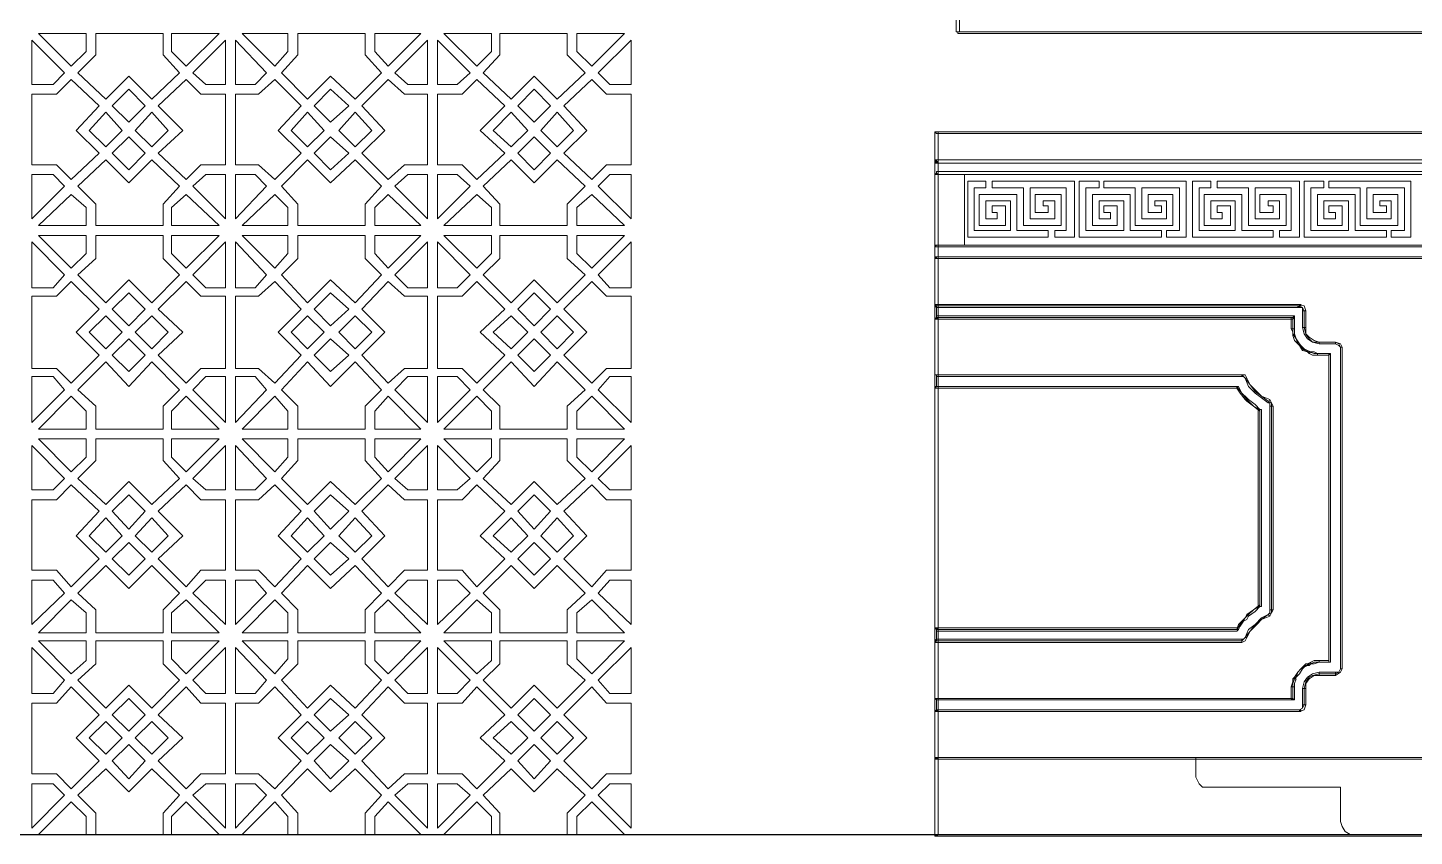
# Model space of a CAD drawing. Extents: x -66030 to 95157, y -13132 to 45879.
# Drawn here: x 48449 to 51747, y 24419 to 26342 of the extents above; entities that cross this region are included whole.
import ezdxf

# ---------------------------------------------------------------- set-up
doc = ezdxf.new("R2010")
doc.units = 0
doc.header["$LTSCALE"] = 100
doc.header["$MEASUREMENT"] = 0
doc.layers.get('0').update_dxf_attribs({"linetype": 'CONTINUOUS'})
doc.layers.add('3', color=11, linetype='CONTINUOUS')

msp = doc.modelspace()

# ---------------------------------------------------------------- linework, layer by layer
at = {"lineweight": 0}
for points in [[(50665.3, 26332.6), (50665.3, 27754.4), (50657.5, 27754.4), (50657.5, 26332.6)], [(48474, 26328.7), (48587.3, 26328.7), (48587.3, 26285.7), (48552.2, 26250.6), (48474, 26328.7)], [(48610.7, 26328.7), (48770.9, 26328.7), (48770.9, 26277.9), (48809.9, 26234.9), (48743.5, 26172.4), (48688.9, 26227.1), (48634.2, 26172.4), (48567.8, 26234.9), (48610.7, 26277.9), (48610.7, 26328.7)], [(48790.4, 26328.7), (48903.7, 26328.7), (48825.6, 26250.6), (48790.4, 26285.7), (48790.4, 26328.7)], [(49067.7, 26328.7), (48958.4, 26328.7), (49036.5, 26250.6), (49067.7, 26285.7), (49067.7, 26328.7)], [(49251.3, 26328.7), (49091.2, 26328.7), (49091.2, 26277.9), (49052.1, 26234.9), (49114.6, 26172.4), (49169.3, 26227.1), (49227.9, 26172.4), (49290.4, 26234.9), (49251.3, 26277.9), (49251.3, 26328.7)], [(49384.1, 26328.7), (49274.8, 26328.7), (49274.8, 26285.7), (49306, 26250.6), (49384.1, 26328.7)], [(49438.8, 26328.7), (49552.1, 26328.7), (49552.1, 26285.7), (49516.9, 26250.6), (49438.8, 26328.7)], [(49571.6, 26328.7), (49731.8, 26328.7), (49731.8, 26277.9), (49774.7, 26234.9), (49708.3, 26172.4), (49653.6, 26227.1), (49599, 26172.4), (49532.5, 26234.9), (49571.6, 26277.9), (49571.6, 26328.7)], [(49755.2, 26328.7), (49868.5, 26328.7), (49790.3, 26250.6), (49755.2, 26285.7), (49755.2, 26328.7)], [(50661.4, 26328.7), (51778.5, 26328.7), (51778.5, 26332.6), (50661.4, 26332.6)], [(48458.4, 26207.6), (48458.4, 26313.1), (48536.5, 26234.9), (48509.2, 26207.6), (48458.4, 26207.6)], [(48919.3, 26313.1), (48919.3, 26207.6), (48872.4, 26207.6), (48841.2, 26234.9), (48919.3, 26313.1)], [(48942.7, 26313.1), (48942.7, 26207.6), (48989.6, 26207.6), (49017, 26234.9), (48942.7, 26313.1)], [(49399.7, 26207.6), (49399.7, 26313.1), (49321.6, 26234.9), (49352.9, 26207.6), (49399.7, 26207.6)], [(49423.2, 26207.6), (49423.2, 26313.1), (49501.3, 26234.9), (49470.1, 26207.6), (49423.2, 26207.6)], [(49884.1, 26313.1), (49884.1, 26207.6), (49833.3, 26207.6), (49806, 26234.9), (49884.1, 26313.1)], [(48458.4, 26016.2), (48458.4, 26184.2), (48517, 26184.2), (48552.2, 26219.3), (48618.6, 26156.8), (48563.9, 26098.2), (48618.6, 26043.6), (48552.2, 25981.1), (48517, 26016.2), (48458.4, 26016.2)], [(48688.9, 26195.9), (48727.9, 26156.8), (48688.9, 26117.8), (48649.8, 26156.8), (48688.9, 26195.9)], [(48919.3, 26184.2), (48919.3, 26016.2), (48860.7, 26016.2), (48825.6, 25981.1), (48759.2, 26043.6), (48817.8, 26098.2), (48759.2, 26156.8), (48825.6, 26219.3), (48860.7, 26184.2), (48919.3, 26184.2)], [(48942.7, 26184.2), (48942.7, 26016.2), (48997.4, 26016.2), (49036.5, 25981.1), (49099, 26043.6), (49044.3, 26098.2), (49099, 26156.8), (49036.5, 26219.3), (48997.4, 26184.2), (48942.7, 26184.2)], [(49169.3, 26195.9), (49130.2, 26156.8), (49169.3, 26117.8), (49212.3, 26156.8), (49169.3, 26195.9)], [(49399.7, 26016.2), (49399.7, 26184.2), (49345.1, 26184.2), (49306, 26219.3), (49243.5, 26156.8), (49298.2, 26098.2), (49243.5, 26043.6), (49306, 25981.1), (49345.1, 26016.2), (49399.7, 26016.2)], [(49423.2, 26016.2), (49423.2, 26184.2), (49481.8, 26184.2), (49516.9, 26219.3), (49583.3, 26156.8), (49524.7, 26098.2), (49583.3, 26043.6), (49516.9, 25981.1), (49481.8, 26016.2), (49423.2, 26016.2)], [(49653.6, 26195.9), (49692.7, 26156.8), (49653.6, 26117.8), (49614.6, 26156.8), (49653.6, 26195.9)], [(49884.1, 26184.2), (49884.1, 26016.2), (49825.5, 26016.2), (49790.3, 25981.1), (49723.9, 26043.6), (49778.6, 26098.2), (49723.9, 26156.8), (49790.3, 26219.3), (49825.5, 26184.2), (49884.1, 26184.2)], [(48634.2, 26059.2), (48595.1, 26098.2), (48634.2, 26141.2), (48673.2, 26098.2), (48634.2, 26059.2)], [(48743.5, 26141.2), (48782.6, 26098.2), (48743.5, 26059.2), (48704.5, 26098.2), (48743.5, 26141.2)], [(49114.6, 26141.2), (49075.6, 26098.2), (49114.6, 26059.2), (49153.7, 26098.2), (49114.6, 26141.2)], [(49227.9, 26059.2), (49266.9, 26098.2), (49227.9, 26141.2), (49188.8, 26098.2), (49227.9, 26059.2)], [(49599, 26059.2), (49556, 26098.2), (49599, 26141.2), (49638, 26098.2), (49599, 26059.2)], [(49708.3, 26141.2), (49747.4, 26098.2), (49708.3, 26059.2), (49669.3, 26098.2), (49708.3, 26141.2)], [(50606.7, 26094.3), (50610.6, 26090.4), (56293.8, 26090.4), (56293.8, 26094.3), (50610.6, 26094.3), (50606.7, 26094.3), (50610.6, 26094.3), (50606.7, 26094.3), (50606.7, 26094.3)], [(50610.6, 26020.1), (50614.5, 26024), (50614.5, 26094.3), (50606.7, 26094.3), (50606.7, 26024), (50610.6, 26020.1), (50606.7, 26024), (50606.7, 26020.1), (50610.6, 26020.1)], [(48727.9, 26043.6), (48688.9, 26004.5), (48649.8, 26043.6), (48688.9, 26082.6), (48727.9, 26043.6)], [(49130.2, 26043.6), (49169.3, 26004.5), (49212.3, 26043.6), (49169.3, 26082.6), (49130.2, 26043.6)], [(49692.7, 26043.6), (49653.6, 26004.5), (49614.6, 26043.6), (49653.6, 26082.6), (49692.7, 26043.6)], [(48770.9, 25871.7), (48610.7, 25871.7), (48610.7, 25922.5), (48567.8, 25965.4), (48634.2, 26027.9), (48688.9, 25973.2), (48743.5, 26027.9), (48809.9, 25965.4), (48770.9, 25922.5), (48770.9, 25871.7)], [(49091.2, 25871.7), (49251.3, 25871.7), (49251.3, 25922.5), (49290.4, 25965.4), (49227.9, 26027.9), (49169.3, 25973.2), (49114.6, 26027.9), (49052.1, 25965.4), (49091.2, 25922.5), (49091.2, 25871.7)], [(49731.8, 25871.7), (49571.6, 25871.7), (49571.6, 25922.5), (49532.5, 25965.4), (49599, 26027.9), (49653.6, 25973.2), (49708.3, 26027.9), (49774.7, 25965.4), (49731.8, 25922.5), (49731.8, 25871.7)], [(50606.7, 26024), (50610.6, 26020.1), (56293.8, 26020.1), (56293.8, 26027.9), (50610.6, 26027.9), (50606.7, 26024), (50610.6, 26027.9), (50606.7, 26027.9), (50606.7, 26024)], [(50606.7, 26024), (50610.6, 26020.1), (56293.8, 26020.1), (56293.8, 26027.9), (50610.6, 26027.9), (50606.7, 26024), (50610.6, 26027.9), (50606.7, 26027.9), (50606.7, 26024)], [(56297.7, 26024), (56293.8, 26027.9), (50610.6, 26027.9), (50610.6, 26020.1), (56293.8, 26020.1), (56297.7, 26024), (56293.8, 26020.1), (56297.7, 26020.1), (56297.7, 26024)], [(50610.6, 25793.6), (50614.5, 25793.6), (50614.5, 26024), (50606.7, 26024), (50606.7, 25793.6), (50610.6, 25793.6), (50606.7, 25793.6), (50606.7, 25793.6), (50610.6, 25793.6)], [(50610.6, 25992.8), (50614.5, 25996.7), (50614.5, 26024), (50606.7, 26024), (50606.7, 25996.7), (50610.6, 25992.8), (50606.7, 25996.7), (50606.7, 25992.8), (50610.6, 25992.8)], [(56297.7, 25996.7), (56293.8, 26000.6), (50610.6, 26000.6), (50610.6, 25992.8), (56293.8, 25992.8), (56297.7, 25996.7), (56293.8, 25992.8), (56297.7, 25992.8), (56297.7, 25996.7)], [(48458.4, 25887.3), (48458.4, 25992.8), (48509.2, 25992.8), (48536.5, 25965.4), (48458.4, 25887.3)], [(48919.3, 25992.8), (48919.3, 25887.3), (48841.2, 25965.4), (48872.4, 25992.8), (48919.3, 25992.8)], [(48942.7, 25992.8), (48942.7, 25887.3), (49017, 25965.4), (48989.6, 25992.8), (48942.7, 25992.8)], [(49399.7, 25887.3), (49399.7, 25992.8), (49352.9, 25992.8), (49321.6, 25965.4), (49399.7, 25887.3)], [(49423.2, 25887.3), (49423.2, 25992.8), (49470.1, 25992.8), (49501.3, 25965.4), (49423.2, 25887.3)], [(49884.1, 25992.8), (49884.1, 25887.3), (49806, 25965.4), (49833.3, 25992.8), (49884.1, 25992.8)], [(50876.2, 25844.3), (50876.2, 25860), (50876.2, 25860), (50841, 25860), (50802, 25860), (50802, 25945.9), (50712.2, 25945.9), (50712.2, 25871.7), (50774.6, 25871.7), (50774.6, 25918.6), (50743.4, 25918.6), (50743.4, 25902.9), (50755.1, 25902.9), (50755.1, 25887.3), (50727.8, 25887.3), (50727.8, 25930.3), (50786.4, 25930.3), (50786.4, 25860), (50700.4, 25860), (50700.4, 25961.5), (50727.8, 25961.5), (50727.8, 25977.1), (50684.8, 25977.1), (50684.8, 25844.3), (50876.2, 25844.3)], [(50891.8, 25860), (50891.8, 25844.3), (50938.7, 25844.3), (50938.7, 25977.1), (50743.4, 25977.1), (50743.4, 25961.5), (50817.6, 25961.5), (50817.6, 25871.7), (50907.4, 25871.7), (50907.4, 25945.9), (50845, 25945.9), (50845, 25902.9), (50876.2, 25902.9), (50876.2, 25918.6), (50864.5, 25918.6), (50864.5, 25930.3), (50891.8, 25930.3), (50891.8, 25887.3), (50833.2, 25887.3), (50833.2, 25961.5), (50919.2, 25961.5), (50919.2, 25860), (50907.4, 25860), (50891.8, 25860)], [(51145.7, 25844.3), (51145.7, 25852.2), (51145.7, 25860), (51145.7, 25860), (51145.7, 25860), (51106.7, 25860), (51071.5, 25860), (51071.5, 25902.9), (51071.5, 25945.9), (51024.6, 25945.9), (50981.7, 25945.9), (50981.7, 25906.8), (50981.7, 25871.7), (51012.9, 25871.7), (51040.3, 25871.7), (51040.3, 25895.1), (51040.3, 25918.6), (51024.6, 25918.6), (51009, 25918.6), (51009, 25910.7), (51009, 25902.9), (51016.8, 25902.9), (51024.6, 25902.9), (51024.6, 25895.1), (51024.6, 25887.3), (51009, 25887.3), (50997.3, 25887.3), (50997.3, 25910.7), (50997.3, 25930.3), (51024.6, 25930.3), (51055.9, 25930.3), (51055.9, 25895.1), (51055.9, 25860), (51012.9, 25860), (50966, 25860), (50966, 25910.7), (50966, 25961.5), (50981.7, 25961.5), (50997.3, 25961.5), (50997.3, 25969.3), (50997.3, 25977.1), (50973.9, 25977.1), (50950.4, 25977.1), (50950.4, 25942), (50950.4, 25910.7), (50950.4, 25875.6), (50950.4, 25844.3), (50997.3, 25844.3), (51048.1, 25844.3), (51094.9, 25844.3), (51145.7, 25844.3)], [(51157.4, 25860), (51157.4, 25852.2), (51157.4, 25844.3), (51180.9, 25844.3), (51204.3, 25844.3), (51204.3, 25875.6), (51204.3, 25910.7), (51204.3, 25942), (51204.3, 25977.1), (51157.4, 25977.1), (51106.7, 25977.1), (51059.8, 25977.1), (51009, 25977.1), (51009, 25969.3), (51009, 25961.5), (51048.1, 25961.5), (51083.2, 25961.5), (51083.2, 25914.7), (51083.2, 25871.7), (51130.1, 25871.7), (51173.1, 25871.7), (51173.1, 25906.8), (51173.1, 25945.9), (51145.7, 25945.9), (51114.5, 25945.9), (51114.5, 25922.5), (51114.5, 25902.9), (51130.1, 25902.9), (51145.7, 25902.9), (51145.7, 25910.7), (51145.7, 25918.6), (51137.9, 25918.6), (51130.1, 25918.6), (51130.1, 25922.5), (51130.1, 25930.3), (51145.7, 25930.3), (51157.4, 25930.3), (51157.4, 25910.7), (51157.4, 25887.3), (51130.1, 25887.3), (51098.8, 25887.3), (51098.8, 25922.5), (51098.8, 25961.5), (51145.7, 25961.5), (51188.7, 25961.5), (51188.7, 25910.7), (51188.7, 25860), (51173.1, 25860), (51157.4, 25860)], [(51411.3, 25844.3), (51411.3, 25852.2), (51411.3, 25860), (51411.3, 25860), (51411.3, 25860), (51376.2, 25860), (51337.1, 25860), (51337.1, 25902.9), (51337.1, 25945.9), (51294.1, 25945.9), (51247.3, 25945.9), (51247.3, 25906.8), (51247.3, 25871.7), (51278.5, 25871.7), (51309.8, 25871.7), (51309.8, 25895.1), (51309.8, 25918.6), (51294.1, 25918.6), (51278.5, 25918.6), (51278.5, 25910.7), (51278.5, 25902.9), (51286.3, 25902.9), (51290.2, 25902.9), (51290.2, 25895.1), (51290.2, 25887.3), (51278.5, 25887.3), (51262.9, 25887.3), (51262.9, 25910.7), (51262.9, 25930.3), (51294.1, 25930.3), (51321.5, 25930.3), (51321.5, 25895.1), (51321.5, 25860), (51278.5, 25860), (51235.6, 25860), (51235.6, 25910.7), (51235.6, 25961.5), (51247.3, 25961.5), (51262.9, 25961.5), (51262.9, 25969.3), (51262.9, 25977.1), (51239.5, 25977.1), (51219.9, 25977.1), (51219.9, 25942), (51219.9, 25910.7), (51219.9, 25875.6), (51219.9, 25844.3), (51266.8, 25844.3), (51313.7, 25844.3), (51364.4, 25844.3), (51411.3, 25844.3)], [(51426.9, 25860), (51426.9, 25852.2), (51426.9, 25844.3), (51450.4, 25844.3), (51473.8, 25844.3), (51473.8, 25875.6), (51473.8, 25910.7), (51473.8, 25942), (51473.8, 25977.1), (51423, 25977.1), (51376.2, 25977.1), (51325.4, 25977.1), (51278.5, 25977.1), (51278.5, 25969.3), (51278.5, 25961.5), (51313.7, 25961.5), (51352.7, 25961.5), (51352.7, 25914.7), (51352.7, 25871.7), (51395.7, 25871.7), (51442.6, 25871.7), (51442.6, 25906.8), (51442.6, 25945.9), (51411.3, 25945.9), (51380.1, 25945.9), (51380.1, 25922.5), (51380.1, 25902.9), (51395.7, 25902.9), (51411.3, 25902.9), (51411.3, 25910.7), (51411.3, 25918.6), (51403.5, 25918.6), (51399.6, 25918.6), (51399.6, 25922.5), (51399.6, 25930.3), (51411.3, 25930.3), (51426.9, 25930.3), (51426.9, 25910.7), (51426.9, 25887.3), (51395.7, 25887.3), (51368.4, 25887.3), (51368.4, 25922.5), (51368.4, 25961.5), (51411.3, 25961.5), (51454.3, 25961.5), (51454.3, 25910.7), (51454.3, 25860), (51442.6, 25860), (51426.9, 25860)], [(51680.8, 25844.3), (51680.8, 25852.2), (51680.8, 25860), (51680.8, 25860), (51680.8, 25860), (51641.8, 25860), (51606.6, 25860), (51606.6, 25902.9), (51606.6, 25945.9), (51559.7, 25945.9), (51516.8, 25945.9), (51516.8, 25906.8), (51516.8, 25871.7), (51548, 25871.7), (51575.4, 25871.7), (51575.4, 25895.1), (51575.4, 25918.6), (51559.7, 25918.6), (51544.1, 25918.6), (51544.1, 25910.7), (51544.1, 25902.9), (51551.9, 25902.9), (51559.7, 25902.9), (51559.7, 25895.1), (51559.7, 25887.3), (51544.1, 25887.3), (51532.4, 25887.3), (51532.4, 25910.7), (51532.4, 25930.3), (51559.7, 25930.3), (51591, 25930.3), (51591, 25895.1), (51591, 25860), (51548, 25860), (51501.2, 25860), (51501.2, 25910.7), (51501.2, 25961.5), (51516.8, 25961.5), (51532.4, 25961.5), (51532.4, 25969.3), (51532.4, 25977.1), (51509, 25977.1), (51485.5, 25977.1), (51485.5, 25942), (51485.5, 25910.7), (51485.5, 25875.6), (51485.5, 25844.3), (51532.4, 25844.3), (51583.2, 25844.3), (51630.1, 25844.3), (51680.8, 25844.3)], [(51692.5, 25860), (51692.5, 25852.2), (51692.5, 25844.3), (51716, 25844.3), (51739.4, 25844.3), (51739.4, 25875.6), (51739.4, 25910.7), (51739.4, 25942), (51739.4, 25977.1), (51692.5, 25977.1), (51641.8, 25977.1), (51594.9, 25977.1), (51544.1, 25977.1), (51544.1, 25969.3), (51544.1, 25961.5), (51583.2, 25961.5), (51618.3, 25961.5), (51618.3, 25914.7), (51618.3, 25871.7), (51665.2, 25871.7), (51708.2, 25871.7), (51708.2, 25906.8), (51708.2, 25945.9), (51680.8, 25945.9), (51649.6, 25945.9), (51649.6, 25922.5), (51649.6, 25902.9), (51665.2, 25902.9), (51680.8, 25902.9), (51680.8, 25910.7), (51680.8, 25918.6), (51673, 25918.6), (51665.2, 25918.6), (51665.2, 25922.5), (51665.2, 25930.3), (51680.8, 25930.3), (51692.5, 25930.3), (51692.5, 25910.7), (51692.5, 25887.3), (51665.2, 25887.3), (51634, 25887.3), (51634, 25922.5), (51634, 25961.5), (51680.8, 25961.5), (51723.8, 25961.5), (51723.8, 25910.7), (51723.8, 25860), (51708.2, 25860), (51692.5, 25860)], [(48587.3, 25871.7), (48474, 25871.7), (48552.2, 25945.9), (48587.3, 25914.7), (48587.3, 25871.7)], [(48903.7, 25871.7), (48790.4, 25871.7), (48790.4, 25914.7), (48825.6, 25945.9), (48903.7, 25871.7)], [(48958.4, 25871.7), (49067.7, 25871.7), (49067.7, 25914.7), (49036.5, 25945.9), (48958.4, 25871.7)], [(49274.8, 25871.7), (49384.1, 25871.7), (49306, 25945.9), (49274.8, 25914.7), (49274.8, 25871.7)], [(49552.1, 25871.7), (49438.8, 25871.7), (49516.9, 25945.9), (49552.1, 25914.7), (49552.1, 25871.7)], [(49868.5, 25871.7), (49755.2, 25871.7), (49755.2, 25914.7), (49790.3, 25945.9), (49868.5, 25871.7)], [(48458.4, 25832.6), (48458.4, 25723.3), (48509.2, 25723.3), (48536.5, 25754.5), (48458.4, 25832.6)], [(48587.3, 25848.3), (48474, 25848.3), (48552.2, 25770.1), (48587.3, 25805.3), (48587.3, 25848.3)], [(48770.9, 25848.3), (48610.7, 25848.3), (48610.7, 25793.6), (48567.8, 25754.5), (48634.2, 25688.1), (48688.9, 25742.8), (48743.5, 25688.1), (48809.9, 25754.5), (48770.9, 25793.6), (48770.9, 25848.3)], [(48903.7, 25848.3), (48790.4, 25848.3), (48790.4, 25805.3), (48825.6, 25770.1), (48903.7, 25848.3)], [(48919.3, 25723.3), (48919.3, 25832.6), (48841.2, 25754.5), (48872.4, 25723.3), (48919.3, 25723.3)], [(48942.7, 25723.3), (48942.7, 25832.6), (49017, 25754.5), (48989.6, 25723.3), (48942.7, 25723.3)], [(48958.4, 25848.3), (49067.7, 25848.3), (49067.7, 25805.3), (49036.5, 25770.1), (48958.4, 25848.3)], [(49091.2, 25848.3), (49251.3, 25848.3), (49251.3, 25793.6), (49290.4, 25754.5), (49227.9, 25688.1), (49169.3, 25742.8), (49114.6, 25688.1), (49052.1, 25754.5), (49091.2, 25793.6), (49091.2, 25848.3)], [(49274.8, 25848.3), (49384.1, 25848.3), (49306, 25770.1), (49274.8, 25805.3), (49274.8, 25848.3)], [(49399.7, 25832.6), (49399.7, 25723.3), (49352.9, 25723.3), (49321.6, 25754.5), (49399.7, 25832.6)], [(49423.2, 25832.6), (49423.2, 25723.3), (49470.1, 25723.3), (49501.3, 25754.5), (49423.2, 25832.6)], [(49552.1, 25848.3), (49438.8, 25848.3), (49516.9, 25770.1), (49552.1, 25805.3), (49552.1, 25848.3)], [(49731.8, 25848.3), (49571.6, 25848.3), (49571.6, 25793.6), (49532.5, 25754.5), (49599, 25688.1), (49653.6, 25742.8), (49708.3, 25688.1), (49774.7, 25754.5), (49731.8, 25793.6), (49731.8, 25848.3)], [(49868.5, 25848.3), (49755.2, 25848.3), (49755.2, 25805.3), (49790.3, 25770.1), (49868.5, 25848.3)], [(49884.1, 25723.3), (49884.1, 25832.6), (49806, 25754.5), (49833.3, 25723.3), (49884.1, 25723.3)], [(50606.7, 25820.9), (50610.6, 25820.9), (56293.8, 25820.9), (56293.8, 25824.8), (50610.6, 25824.8), (50606.7, 25820.9), (50610.6, 25824.8), (50606.7, 25824.8), (50606.7, 25820.9)], [(50610.6, 25793.6), (50614.5, 25793.6), (50614.5, 25820.9), (50606.7, 25820.9), (50606.7, 25793.6), (50610.6, 25793.6), (50606.7, 25793.6), (50606.7, 25793.6), (50610.6, 25793.6)], [(50606.7, 25793.6), (50610.6, 25793.6), (56293.8, 25793.6), (56293.8, 25797.5), (50610.6, 25797.5), (50606.7, 25793.6), (50610.6, 25797.5), (50606.7, 25797.5), (50606.7, 25793.6)], [(56297.7, 25793.6), (56293.8, 25797.5), (50610.6, 25797.5), (50610.6, 25793.6), (56293.8, 25793.6), (56297.7, 25793.6), (56293.8, 25793.6), (56297.7, 25793.6), (56297.7, 25793.6)], [(56297.7, 25793.6), (56293.8, 25797.5), (50610.6, 25797.5), (50610.6, 25793.6), (56293.8, 25793.6), (56297.7, 25793.6), (56293.8, 25793.6), (56297.7, 25793.6), (56297.7, 25793.6)], [(50610.6, 24602.2), (50614.5, 24606.2), (50614.5, 25793.6), (50606.7, 25793.6), (50606.7, 24606.2), (50610.6, 24602.2), (50606.7, 24606.2), (50606.7, 24602.2), (50610.6, 24602.2)], [(48458.4, 25703.7), (48458.4, 25531.9), (48517, 25531.9), (48552.2, 25496.7), (48618.6, 25563.1), (48563.9, 25617.8), (48618.6, 25672.5), (48552.2, 25738.9), (48517, 25703.7), (48458.4, 25703.7)], [(48919.3, 25531.9), (48919.3, 25703.7), (48860.7, 25703.7), (48825.6, 25738.9), (48759.2, 25672.5), (48817.8, 25617.8), (48759.2, 25563.1), (48825.6, 25496.7), (48860.7, 25531.9), (48919.3, 25531.9)], [(48942.7, 25531.9), (48942.7, 25703.7), (48997.4, 25703.7), (49036.5, 25738.9), (49099, 25672.5), (49044.3, 25617.8), (49099, 25563.1), (49036.5, 25496.7), (48997.4, 25531.9), (48942.7, 25531.9)], [(49399.7, 25703.7), (49399.7, 25531.9), (49345.1, 25531.9), (49306, 25496.7), (49243.5, 25563.1), (49298.2, 25617.8), (49243.5, 25672.5), (49306, 25738.9), (49345.1, 25703.7), (49399.7, 25703.7)], [(49423.2, 25703.7), (49423.2, 25531.9), (49481.8, 25531.9), (49516.9, 25496.7), (49583.3, 25563.1), (49524.7, 25617.8), (49583.3, 25672.5), (49516.9, 25738.9), (49481.8, 25703.7), (49423.2, 25703.7)], [(49884.1, 25531.9), (49884.1, 25703.7), (49825.5, 25703.7), (49790.3, 25738.9), (49723.9, 25672.5), (49778.6, 25617.8), (49723.9, 25563.1), (49790.3, 25496.7), (49825.5, 25531.9), (49884.1, 25531.9)], [(48727.9, 25672.5), (48688.9, 25711.5), (48649.8, 25672.5), (48688.9, 25633.4), (48727.9, 25672.5)], [(49130.2, 25672.5), (49169.3, 25711.5), (49212.3, 25672.5), (49169.3, 25633.4), (49130.2, 25672.5)], [(49692.7, 25672.5), (49653.6, 25711.5), (49614.6, 25672.5), (49653.6, 25633.4), (49692.7, 25672.5)], [(50606.7, 25680.3), (50610.6, 25676.4), (51473.8, 25676.4), (51473.8, 25684.2), (50610.6, 25684.2), (50606.7, 25680.3), (50610.6, 25684.2), (50606.7, 25684.2), (50606.7, 25680.3)], [(50610.6, 25649), (50614.5, 25653), (50614.5, 25680.3), (50606.7, 25680.3), (50606.7, 25653), (50610.6, 25649), (50606.7, 25653), (50606.7, 25649), (50610.6, 25649)], [(51473.8, 25680.3), (50610.6, 25680.3), (50610.6, 25653), (51458.2, 25653), (51458.2, 25625.6), (51458.2, 25621.7), (51458.2, 25613.9), (51466, 25602.2), (51469.9, 25590.5), (51473.8, 25586.6), (51481.6, 25578.7), (51493.3, 25570.9), (51497.3, 25570.9), (51509, 25567), (51516.8, 25567), (51544.1, 25567), (51544.1, 24832.7), (51520.7, 24832.7), (51509, 24832.7), (51501.2, 24828.8), (51497.3, 24828.8), (51489.4, 24824.9), (51485.5, 24821), (51481.6, 24821), (51477.7, 24817.1), (51469.9, 24809.3), (51466, 24797.5), (51462.1, 24793.6), (51458.2, 24781.9), (51458.2, 24774.1), (51458.2, 24746.8), (50610.6, 24746.8), (50610.6, 24719.4), (51473.8, 24719.4), (51473.8, 24719.4), (51481.6, 24723.3), (51485.5, 24731.1), (51485.5, 24770.2), (51485.5, 24770.2), (51489.4, 24785.8), (51497.3, 24797.5), (51505.1, 24801.5), (51520.7, 24805.4), (51559.7, 24805.4), (51567.6, 24809.3), (51571.5, 24817.1), (51571.5, 25582.6), (51567.6, 25590.5), (51559.7, 25594.4), (51520.7, 25594.4), (51505.1, 25594.4), (51497.3, 25602.2), (51489.4, 25613.9), (51485.5, 25629.5), (51485.5, 25629.5), (51485.5, 25668.6), (51481.6, 25676.4), (51473.8, 25680.3), (51473.8, 25680.3)], [(51469.9, 25680.3), (51473.8, 25676.4), (51481.6, 25676.4), (51481.6, 25668.6), (51489.4, 25668.6), (51485.5, 25680.3), (51473.8, 25684.2), (51477.7, 25680.3), (51469.9, 25680.3), (51469.9, 25676.4), (51473.8, 25676.4)], [(51473.8, 25676.4), (51469.9, 25680.3), (51469.9, 25680.3), (51469.9, 25680.3), (51477.7, 25680.3), (51477.7, 25680.3), (51477.7, 25680.3), (51473.8, 25684.2), (51477.7, 25680.3), (51477.7, 25684.2), (51473.8, 25684.2)], [(51489.4, 25668.6), (51481.6, 25668.6), (51481.6, 25629.5), (51489.4, 25629.5), (51489.4, 25668.6), (51489.4, 25668.6), (51481.6, 25668.6), (51481.6, 25668.6), (51481.6, 25668.6)], [(48634.2, 25656.9), (48595.1, 25617.8), (48634.2, 25578.7), (48673.2, 25617.8), (48634.2, 25656.9)], [(48743.5, 25578.7), (48782.6, 25617.8), (48743.5, 25656.9), (48704.5, 25617.8), (48743.5, 25578.7)], [(49114.6, 25578.7), (49075.6, 25617.8), (49114.6, 25656.9), (49153.7, 25617.8), (49114.6, 25578.7)], [(49227.9, 25656.9), (49266.9, 25617.8), (49227.9, 25578.7), (49188.8, 25617.8), (49227.9, 25656.9)], [(49599, 25656.9), (49556, 25617.8), (49599, 25578.7), (49638, 25617.8), (49599, 25656.9)], [(49708.3, 25578.7), (49747.4, 25617.8), (49708.3, 25656.9), (49669.3, 25617.8), (49708.3, 25578.7)], [(51462.1, 25653), (51458.2, 25656.9), (50610.6, 25656.9), (50610.6, 25649), (51458.2, 25649), (51462.1, 25653), (51462.1, 25653), (51462.1, 25656.9), (51458.2, 25656.9)], [(51454.3, 25625.6), (51462.1, 25625.6), (51462.1, 25653), (51454.3, 25653), (51454.3, 25625.6), (51454.3, 25625.6), (51454.3, 25625.6), (51454.3, 25625.6), (51454.3, 25625.6)], [(48688.9, 25524.1), (48727.9, 25563.1), (48688.9, 25602.2), (48649.8, 25563.1), (48688.9, 25524.1)], [(49169.3, 25524.1), (49130.2, 25563.1), (49169.3, 25602.2), (49212.3, 25563.1), (49169.3, 25524.1)], [(49653.6, 25524.1), (49692.7, 25563.1), (49653.6, 25602.2), (49614.6, 25563.1), (49653.6, 25524.1)], [(51462.1, 25613.9), (51462.1, 25613.9), (51462.1, 25621.7), (51462.1, 25625.6), (51454.3, 25625.6), (51458.2, 25617.8), (51458.2, 25610), (51458.2, 25610), (51458.2, 25610), (51458.2, 25610), (51458.2, 25610)], [(51473.8, 25590.5), (51473.8, 25590.5), (51466, 25602.2), (51462.1, 25613.9), (51458.2, 25610), (51462.1, 25598.3), (51469.9, 25590.5), (51469.9, 25590.5), (51469.9, 25590.5), (51469.9, 25590.5), (51469.9, 25590.5)], [(51481.6, 25629.5), (51481.6, 25629.5), (51485.5, 25613.9), (51493.3, 25602.2), (51505.1, 25594.4), (51520.7, 25590.5), (51520.7, 25594.4), (51509, 25598.3), (51497.3, 25606.1), (51489.4, 25613.9), (51489.4, 25629.5), (51489.4, 25629.5), (51481.6, 25629.5), (51481.6, 25629.5), (51481.6, 25629.5)], [(51489.4, 25629.5), (51481.6, 25629.5), (51481.6, 25629.5), (51489.4, 25629.5), (51489.4, 25629.5), (51489.4, 25629.5), (51481.6, 25629.5), (51481.6, 25629.5), (51481.6, 25629.5)], [(51473.8, 25586.6), (51477.7, 25586.6), (51473.8, 25590.5), (51469.9, 25590.5), (51473.8, 25586.6), (51473.8, 25586.6), (51473.8, 25586.6), (51473.8, 25586.6), (51473.8, 25586.6)], [(51493.3, 25574.8), (51493.3, 25574.8), (51485.5, 25578.7), (51477.7, 25586.6), (51473.8, 25586.6), (51481.6, 25574.8), (51493.3, 25570.9), (51493.3, 25570.9), (51493.3, 25570.9), (51493.3, 25570.9), (51493.3, 25570.9)], [(51497.3, 25567), (51501.2, 25570.9), (51493.3, 25574.8), (51493.3, 25570.9), (51497.3, 25567), (51497.3, 25567), (51497.3, 25567), (51497.3, 25567), (51497.3, 25567)], [(51516.8, 25567), (51516.8, 25567), (51509, 25570.9), (51501.2, 25570.9), (51497.3, 25567), (51505.1, 25563.1), (51516.8, 25563.1), (51516.8, 25563.1), (51516.8, 25563.1), (51516.8, 25563.1), (51516.8, 25563.1)], [(51548, 25567), (51544.1, 25567), (51516.8, 25567), (51516.8, 25563.1), (51544.1, 25563.1), (51548, 25567), (51548, 25567), (51548, 25567), (51544.1, 25567)], [(51520.7, 25594.4), (51520.7, 25590.5), (51559.7, 25590.5), (51559.7, 25594.4), (51520.7, 25594.4), (51520.7, 25594.4), (51520.7, 25590.5), (51520.7, 25590.5), (51520.7, 25590.5)], [(51544.1, 24832.7), (51548, 24832.7), (51548, 25567), (51544.1, 25567), (51544.1, 24832.7), (51544.1, 24832.7), (51544.1, 24832.7), (51548, 24832.7), (51548, 24832.7)], [(51559.7, 25590.5), (51559.7, 25590.5), (51567.6, 25586.6), (51571.5, 25582.6), (51575.4, 25582.6), (51571.5, 25590.5), (51559.7, 25594.4), (51559.7, 25594.4), (51559.7, 25590.5), (51559.7, 25590.5), (51559.7, 25590.5)], [(51575.4, 25582.6), (51571.5, 25582.6), (51571.5, 24817.1), (51575.4, 24817.1), (51575.4, 25582.6), (51575.4, 25582.6), (51571.5, 25582.6), (51571.5, 25582.6), (51571.5, 25582.6)], [(48610.7, 25387.3), (48770.9, 25387.3), (48770.9, 25442), (48809.9, 25481.1), (48743.5, 25547.5), (48688.9, 25488.9), (48634.2, 25547.5), (48567.8, 25481.1), (48610.7, 25442), (48610.7, 25387.3)], [(49251.3, 25387.3), (49091.2, 25387.3), (49091.2, 25442), (49052.1, 25481.1), (49114.6, 25547.5), (49169.3, 25488.9), (49227.9, 25547.5), (49290.4, 25481.1), (49251.3, 25442), (49251.3, 25387.3)], [(49571.6, 25387.3), (49731.8, 25387.3), (49731.8, 25442), (49774.7, 25481.1), (49708.3, 25547.5), (49653.6, 25488.9), (49599, 25547.5), (49532.5, 25481.1), (49571.6, 25442), (49571.6, 25387.3)], [(48458.4, 25512.3), (48458.4, 25403), (48536.5, 25481.1), (48509.2, 25512.3), (48458.4, 25512.3)], [(48919.3, 25403), (48919.3, 25512.3), (48872.4, 25512.3), (48841.2, 25481.1), (48919.3, 25403)], [(48942.7, 25403), (48942.7, 25512.3), (48989.6, 25512.3), (49017, 25481.1), (48942.7, 25403)], [(49399.7, 25512.3), (49399.7, 25403), (49321.6, 25481.1), (49352.9, 25512.3), (49399.7, 25512.3)], [(49423.2, 25512.3), (49423.2, 25403), (49501.3, 25481.1), (49470.1, 25512.3), (49423.2, 25512.3)], [(49884.1, 25403), (49884.1, 25512.3), (49833.3, 25512.3), (49806, 25481.1), (49884.1, 25403)], [(50610.6, 25516.2), (50606.7, 25516.2), (50606.7, 25488.9), (50614.5, 25488.9), (50614.5, 25516.2), (50610.6, 25516.2), (50610.6, 25516.2), (50606.7, 25516.2), (50606.7, 25516.2)], [(51399.6, 24946), (51384, 24934.3), (51368.4, 24922.5), (51356.6, 24906.9), (51344.9, 24891.3), (51341, 24887.4), (51337.1, 24883.5), (50610.6, 24883.5), (50610.6, 24910.8), (51325.4, 24910.8), (51333.2, 24922.5), (51341, 24930.3), (51344.9, 24938.2), (51352.7, 24946), (51364.4, 24957.7), (51380.1, 24965.5), (51380.1, 25434.2), (51364.4, 25442), (51352.7, 25453.7), (51348.8, 25457.7), (51337.1, 25473.3), (51325.4, 25488.9), (50610.6, 25488.9), (50610.6, 25516.2), (51337.1, 25516.2), (51341, 25512.3), (51344.9, 25508.4), (51356.6, 25492.8), (51368.4, 25477.2), (51384, 25465.5), (51399.6, 25453.7), (51407.4, 25449.8), (51407.4, 25442), (51407.4, 25442), (51407.4, 25442), (51407.4, 24957.7), (51407.4, 24957.7), (51407.4, 24957.7), (51407.4, 24949.9), (51399.6, 24946)], [(51337.1, 25516.2), (51337.1, 25516.2), (50610.6, 25516.2), (50610.6, 25512.3), (51337.1, 25512.3), (51337.1, 25516.2), (51337.1, 25516.2), (51337.1, 25516.2), (51337.1, 25516.2)], [(51348.8, 25508.4), (51348.8, 25508.4), (51344.9, 25516.2), (51337.1, 25516.2), (51337.1, 25512.3), (51341, 25512.3), (51344.9, 25508.4), (51344.9, 25508.4), (51344.9, 25508.4), (51344.9, 25508.4), (51344.9, 25508.4)], [(51403.5, 25457.7), (51403.5, 25457.7), (51384, 25465.5), (51372.3, 25477.2), (51356.6, 25492.8), (51348.8, 25508.4), (51344.9, 25508.4), (51352.7, 25488.9), (51368.4, 25473.3), (51384, 25461.6), (51399.6, 25449.8), (51399.6, 25449.8), (51399.6, 25449.8), (51399.6, 25449.8), (51399.6, 25449.8)], [(48474, 25387.3), (48587.3, 25387.3), (48587.3, 25430.3), (48552.2, 25465.5), (48474, 25387.3)], [(48790.4, 25387.3), (48903.7, 25387.3), (48825.6, 25465.5), (48790.4, 25430.3), (48790.4, 25387.3)], [(49067.7, 25387.3), (48958.4, 25387.3), (49036.5, 25465.5), (49067.7, 25430.3), (49067.7, 25387.3)], [(49384.1, 25387.3), (49274.8, 25387.3), (49274.8, 25430.3), (49306, 25465.5), (49384.1, 25387.3)], [(49438.8, 25387.3), (49552.1, 25387.3), (49552.1, 25430.3), (49516.9, 25465.5), (49438.8, 25387.3)], [(49755.2, 25387.3), (49868.5, 25387.3), (49790.3, 25465.5), (49755.2, 25430.3), (49755.2, 25387.3)], [(50606.7, 25488.9), (50610.6, 25485), (51325.4, 25485), (51325.4, 25488.9), (50610.6, 25488.9), (50606.7, 25488.9), (50606.7, 25488.9), (50606.7, 25485), (50610.6, 25485)], [(51325.4, 25485), (51325.4, 25485), (51333.2, 25473.3), (51344.9, 25457.7), (51348.8, 25461.6), (51337.1, 25473.3), (51329.3, 25488.9), (51325.4, 25488.9), (51329.3, 25488.9), (51325.4, 25488.9), (51325.4, 25488.9)], [(51344.9, 25457.7), (51344.9, 25457.7), (51348.8, 25453.7), (51352.7, 25457.7), (51348.8, 25461.6), (51344.9, 25457.7), (51344.9, 25457.7), (51344.9, 25457.7), (51344.9, 25457.7)], [(51348.8, 25453.7), (51348.8, 25453.7), (51364.4, 25442), (51380.1, 25430.3), (51380.1, 25434.2), (51368.4, 25445.9), (51352.7, 25457.7), (51352.7, 25457.7), (51348.8, 25453.7), (51348.8, 25453.7), (51348.8, 25453.7)], [(51380.1, 25434.2), (51376.2, 25434.2), (51376.2, 24965.5), (51384, 24965.5), (51384, 25434.2), (51380.1, 25434.2), (51384, 25434.2), (51384, 25434.2), (51380.1, 25434.2)], [(51411.3, 25442), (51411.3, 25442), (51407.4, 25449.8), (51403.5, 25457.7), (51399.6, 25449.8), (51403.5, 25449.8), (51403.5, 25442), (51403.5, 25442), (51411.3, 25442), (51411.3, 25442), (51411.3, 25442)], [(51411.3, 25442), (51411.3, 25442), (51411.3, 25442), (51411.3, 25442), (51403.5, 25442), (51403.5, 25442), (51403.5, 25442), (51403.5, 25442), (51403.5, 25442), (51403.5, 25442), (51403.5, 25442)], [(51403.5, 24957.7), (51411.3, 24957.7), (51411.3, 25442), (51403.5, 25442), (51403.5, 24957.7), (51403.5, 24957.7), (51403.5, 24957.7), (51403.5, 24957.7), (51403.5, 24957.7)], [(48458.4, 25242.8), (48458.4, 25348.3), (48536.5, 25270.2), (48509.2, 25242.8), (48458.4, 25242.8)], [(48474, 25363.9), (48587.3, 25363.9), (48587.3, 25320.9), (48552.2, 25285.8), (48474, 25363.9)], [(48610.7, 25363.9), (48770.9, 25363.9), (48770.9, 25313.1), (48809.9, 25270.2), (48743.5, 25207.7), (48688.9, 25262.4), (48634.2, 25207.7), (48567.8, 25270.2), (48610.7, 25313.1), (48610.7, 25363.9)], [(48790.4, 25363.9), (48903.7, 25363.9), (48825.6, 25285.8), (48790.4, 25320.9), (48790.4, 25363.9)], [(48919.3, 25348.3), (48919.3, 25242.8), (48872.4, 25242.8), (48841.2, 25270.2), (48919.3, 25348.3)], [(48942.7, 25348.3), (48942.7, 25242.8), (48989.6, 25242.8), (49017, 25270.2), (48942.7, 25348.3)], [(49067.7, 25363.9), (48958.4, 25363.9), (49036.5, 25285.8), (49067.7, 25320.9), (49067.7, 25363.9)], [(49251.3, 25363.9), (49091.2, 25363.9), (49091.2, 25313.1), (49052.1, 25270.2), (49114.6, 25207.7), (49169.3, 25262.4), (49227.9, 25207.7), (49290.4, 25270.2), (49251.3, 25313.1), (49251.3, 25363.9)], [(49384.1, 25363.9), (49274.8, 25363.9), (49274.8, 25320.9), (49306, 25285.8), (49384.1, 25363.9)], [(49399.7, 25242.8), (49399.7, 25348.3), (49321.6, 25270.2), (49352.9, 25242.8), (49399.7, 25242.8)], [(49423.2, 25242.8), (49423.2, 25348.3), (49501.3, 25270.2), (49470.1, 25242.8), (49423.2, 25242.8)], [(49438.8, 25363.9), (49552.1, 25363.9), (49552.1, 25320.9), (49516.9, 25285.8), (49438.8, 25363.9)], [(49571.6, 25363.9), (49731.8, 25363.9), (49731.8, 25313.1), (49774.7, 25270.2), (49708.3, 25207.7), (49653.6, 25262.4), (49599, 25207.7), (49532.5, 25270.2), (49571.6, 25313.1), (49571.6, 25363.9)], [(49755.2, 25363.9), (49868.5, 25363.9), (49790.3, 25285.8), (49755.2, 25320.9), (49755.2, 25363.9)], [(49884.1, 25348.3), (49884.1, 25242.8), (49833.3, 25242.8), (49806, 25270.2), (49884.1, 25348.3)], [(48458.4, 25051.4), (48458.4, 25219.4), (48517, 25219.4), (48552.2, 25254.5), (48618.6, 25192), (48563.9, 25133.5), (48618.6, 25078.8), (48552.2, 25012.4), (48517, 25051.4), (48458.4, 25051.4)], [(48919.3, 25219.4), (48919.3, 25051.4), (48860.7, 25051.4), (48825.6, 25012.4), (48759.2, 25078.8), (48817.8, 25133.5), (48759.2, 25192), (48825.6, 25254.5), (48860.7, 25219.4), (48919.3, 25219.4)], [(48942.7, 25219.4), (48942.7, 25051.4), (48997.4, 25051.4), (49036.5, 25012.4), (49099, 25078.8), (49044.3, 25133.5), (49099, 25192), (49036.5, 25254.5), (48997.4, 25219.4), (48942.7, 25219.4)], [(49399.7, 25051.4), (49399.7, 25219.4), (49345.1, 25219.4), (49306, 25254.5), (49243.5, 25192), (49298.2, 25133.5), (49243.5, 25078.8), (49306, 25012.4), (49345.1, 25051.4), (49399.7, 25051.4)], [(49423.2, 25051.4), (49423.2, 25219.4), (49481.8, 25219.4), (49516.9, 25254.5), (49583.3, 25192), (49524.7, 25133.5), (49583.3, 25078.8), (49516.9, 25012.4), (49481.8, 25051.4), (49423.2, 25051.4)], [(49884.1, 25219.4), (49884.1, 25051.4), (49825.5, 25051.4), (49790.3, 25012.4), (49723.9, 25078.8), (49778.6, 25133.5), (49723.9, 25192), (49790.3, 25254.5), (49825.5, 25219.4), (49884.1, 25219.4)], [(48688.9, 25231.1), (48727.9, 25192), (48688.9, 25149.1), (48649.8, 25192), (48688.9, 25231.1)], [(49169.3, 25231.1), (49130.2, 25192), (49169.3, 25149.1), (49212.3, 25192), (49169.3, 25231.1)], [(49653.6, 25231.1), (49692.7, 25192), (49653.6, 25149.1), (49614.6, 25192), (49653.6, 25231.1)], [(48634.2, 25094.4), (48595.1, 25133.5), (48634.2, 25176.4), (48673.2, 25133.5), (48634.2, 25094.4)], [(48743.5, 25176.4), (48782.6, 25133.5), (48743.5, 25094.4), (48704.5, 25133.5), (48743.5, 25176.4)], [(49114.6, 25176.4), (49075.6, 25133.5), (49114.6, 25094.4), (49153.7, 25133.5), (49114.6, 25176.4)], [(49227.9, 25094.4), (49266.9, 25133.5), (49227.9, 25176.4), (49188.8, 25133.5), (49227.9, 25094.4)], [(49599, 25094.4), (49556, 25133.5), (49599, 25176.4), (49638, 25133.5), (49599, 25094.4)], [(49708.3, 25176.4), (49747.4, 25133.5), (49708.3, 25094.4), (49669.3, 25133.5), (49708.3, 25176.4)], [(48727.9, 25078.8), (48688.9, 25039.7), (48649.8, 25078.8), (48688.9, 25117.8), (48727.9, 25078.8)], [(49130.2, 25078.8), (49169.3, 25039.7), (49212.3, 25078.8), (49169.3, 25117.8), (49130.2, 25078.8)], [(49692.7, 25078.8), (49653.6, 25039.7), (49614.6, 25078.8), (49653.6, 25117.8), (49692.7, 25078.8)], [(48770.9, 24903), (48610.7, 24903), (48610.7, 24957.7), (48567.8, 24996.8), (48634.2, 25063.2), (48688.9, 25008.5), (48743.5, 25063.2), (48809.9, 24996.8), (48770.9, 24957.7), (48770.9, 24903)], [(49091.2, 24903), (49251.3, 24903), (49251.3, 24957.7), (49290.4, 24996.8), (49227.9, 25063.2), (49169.3, 25008.5), (49114.6, 25063.2), (49052.1, 24996.8), (49091.2, 24957.7), (49091.2, 24903)], [(49731.8, 24903), (49571.6, 24903), (49571.6, 24957.7), (49532.5, 24996.8), (49599, 25063.2), (49653.6, 25008.5), (49708.3, 25063.2), (49774.7, 24996.8), (49731.8, 24957.7), (49731.8, 24903)], [(48458.4, 24922.5), (48458.4, 25028), (48509.2, 25028), (48536.5, 24996.8), (48458.4, 24922.5)], [(48919.3, 25028), (48919.3, 24922.5), (48841.2, 24996.8), (48872.4, 25028), (48919.3, 25028)], [(48942.7, 25028), (48942.7, 24922.5), (49017, 24996.8), (48989.6, 25028), (48942.7, 25028)], [(49399.7, 24922.5), (49399.7, 25028), (49352.9, 25028), (49321.6, 24996.8), (49399.7, 24922.5)], [(49423.2, 24922.5), (49423.2, 25028), (49470.1, 25028), (49501.3, 24996.8), (49423.2, 24922.5)], [(49884.1, 25028), (49884.1, 24922.5), (49806, 24996.8), (49833.3, 25028), (49884.1, 25028)], [(48587.3, 24903), (48474, 24903), (48552.2, 24981.1), (48587.3, 24949.9), (48587.3, 24903)], [(48903.7, 24903), (48790.4, 24903), (48790.4, 24949.9), (48825.6, 24981.1), (48903.7, 24903)], [(48958.4, 24903), (49067.7, 24903), (49067.7, 24949.9), (49036.5, 24981.1), (48958.4, 24903)], [(49274.8, 24903), (49384.1, 24903), (49306, 24981.1), (49274.8, 24949.9), (49274.8, 24903)], [(49552.1, 24903), (49438.8, 24903), (49516.9, 24981.1), (49552.1, 24949.9), (49552.1, 24903)], [(49868.5, 24903), (49755.2, 24903), (49755.2, 24949.9), (49790.3, 24981.1), (49868.5, 24903)], [(51348.8, 24946), (51348.8, 24946), (51344.9, 24938.2), (51337.1, 24930.3), (51341, 24930.3), (51348.8, 24934.3), (51352.7, 24942.1), (51352.7, 24942.1), (51348.8, 24946), (51348.8, 24946), (51348.8, 24946)], [(51348.8, 24891.3), (51348.8, 24891.3), (51356.6, 24906.9), (51372.3, 24922.5), (51384, 24934.3), (51403.5, 24942.1), (51399.6, 24946), (51384, 24938.2), (51368.4, 24922.5), (51352.7, 24910.8), (51344.9, 24891.3), (51344.9, 24891.3), (51344.9, 24891.3), (51344.9, 24891.3), (51344.9, 24891.3)], [(51376.2, 24965.5), (51380.1, 24969.4), (51364.4, 24957.7), (51348.8, 24946), (51352.7, 24942.1), (51368.4, 24953.8), (51380.1, 24965.5), (51384, 24965.5), (51380.1, 24965.5), (51384, 24965.5), (51384, 24965.5)], [(51403.5, 24942.1), (51403.5, 24942.1), (51407.4, 24949.9), (51411.3, 24957.7), (51403.5, 24957.7), (51403.5, 24949.9), (51399.6, 24946), (51399.6, 24946), (51399.6, 24946), (51399.6, 24946), (51399.6, 24946)], [(51411.3, 24957.7), (51411.3, 24957.7), (51411.3, 24957.7), (51411.3, 24957.7), (51403.5, 24957.7), (51403.5, 24957.7), (51403.5, 24957.7), (51403.5, 24957.7), (51411.3, 24957.7), (51411.3, 24957.7), (51411.3, 24957.7)], [(50610.6, 24914.7), (50606.7, 24910.8), (50606.7, 24883.5), (50614.5, 24883.5), (50614.5, 24910.8), (50610.6, 24914.7), (50610.6, 24914.7), (50606.7, 24914.7), (50606.7, 24910.8)], [(51329.3, 24910.8), (51325.4, 24914.7), (50610.6, 24914.7), (50610.6, 24906.9), (51325.4, 24906.9), (51329.3, 24910.8), (51325.4, 24906.9), (51325.4, 24906.9), (51329.3, 24910.8)], [(51337.1, 24930.3), (51337.1, 24930.3), (51329.3, 24922.5), (51325.4, 24910.8), (51329.3, 24910.8), (51333.2, 24918.6), (51341, 24930.3), (51341, 24930.3), (51337.1, 24930.3), (51337.1, 24930.3), (51337.1, 24930.3)], [(48587.3, 24883.5), (48474, 24883.5), (48552.2, 24805.4), (48587.3, 24836.6), (48587.3, 24883.5)], [(48770.9, 24883.5), (48610.7, 24883.5), (48610.7, 24828.8), (48567.8, 24789.7), (48634.2, 24723.3), (48688.9, 24778), (48743.5, 24723.3), (48809.9, 24789.7), (48770.9, 24828.8), (48770.9, 24883.5)], [(48903.7, 24883.5), (48790.4, 24883.5), (48790.4, 24840.5), (48825.6, 24805.4), (48903.7, 24883.5)], [(48958.4, 24883.5), (49067.7, 24883.5), (49067.7, 24840.5), (49036.5, 24805.4), (48958.4, 24883.5)], [(49091.2, 24883.5), (49251.3, 24883.5), (49251.3, 24828.8), (49290.4, 24789.7), (49227.9, 24723.3), (49169.3, 24778), (49114.6, 24723.3), (49052.1, 24789.7), (49091.2, 24828.8), (49091.2, 24883.5)], [(49274.8, 24883.5), (49384.1, 24883.5), (49306, 24805.4), (49274.8, 24836.6), (49274.8, 24883.5)], [(49552.1, 24883.5), (49438.8, 24883.5), (49516.9, 24805.4), (49552.1, 24836.6), (49552.1, 24883.5)], [(49731.8, 24883.5), (49571.6, 24883.5), (49571.6, 24828.8), (49532.5, 24789.7), (49599, 24723.3), (49653.6, 24778), (49708.3, 24723.3), (49774.7, 24789.7), (49731.8, 24828.8), (49731.8, 24883.5)], [(49868.5, 24883.5), (49755.2, 24883.5), (49755.2, 24840.5), (49790.3, 24805.4), (49868.5, 24883.5)], [(50606.7, 24883.5), (50610.6, 24879.6), (51337.1, 24879.6), (51337.1, 24887.4), (50610.6, 24887.4), (50606.7, 24883.5), (50606.7, 24883.5), (50606.7, 24879.6), (50610.6, 24879.6)], [(51337.1, 24879.6), (51337.1, 24879.6), (51344.9, 24883.5), (51348.8, 24891.3), (51344.9, 24891.3), (51341, 24887.4), (51337.1, 24887.4), (51337.1, 24887.4), (51337.1, 24879.6), (51337.1, 24879.6), (51337.1, 24879.6)], [(48458.4, 24867.9), (48458.4, 24758.5), (48509.2, 24758.5), (48536.5, 24789.7), (48458.4, 24867.9)], [(48919.3, 24758.5), (48919.3, 24867.9), (48841.2, 24789.7), (48872.4, 24758.5), (48919.3, 24758.5)], [(48942.7, 24758.5), (48942.7, 24867.9), (49017, 24789.7), (48989.6, 24758.5), (48942.7, 24758.5)], [(49399.7, 24867.9), (49399.7, 24758.5), (49352.9, 24758.5), (49321.6, 24789.7), (49399.7, 24867.9)], [(49423.2, 24867.9), (49423.2, 24758.5), (49470.1, 24758.5), (49501.3, 24789.7), (49423.2, 24867.9)], [(49884.1, 24758.5), (49884.1, 24867.9), (49806, 24789.7), (49833.3, 24758.5), (49884.1, 24758.5)], [(51466, 24797.5), (51466, 24797.5), (51473.8, 24805.4), (51481.6, 24817.1), (51477.7, 24817.1), (51469.9, 24809.3), (51462.1, 24797.5), (51462.1, 24797.5), (51462.1, 24797.5), (51462.1, 24797.5), (51462.1, 24797.5)], [(51481.6, 24817.1), (51481.6, 24817.1), (51481.6, 24817.1), (51485.5, 24821), (51485.5, 24824.9), (51481.6, 24821), (51477.7, 24817.1), (51477.7, 24817.1), (51477.7, 24817.1), (51477.7, 24817.1), (51477.7, 24817.1)], [(51520.7, 24809.3), (51520.7, 24809.3), (51505.1, 24805.4), (51493.3, 24797.5), (51485.5, 24785.8), (51481.6, 24770.2), (51489.4, 24770.2), (51489.4, 24781.9), (51497.3, 24793.6), (51509, 24801.5), (51520.7, 24801.5), (51520.7, 24801.5), (51520.7, 24809.3), (51520.7, 24809.3), (51520.7, 24809.3)], [(51485.5, 24821), (51485.5, 24821), (51493.3, 24824.9), (51497.3, 24824.9), (51493.3, 24828.8), (51489.4, 24828.8), (51485.5, 24824.9), (51485.5, 24824.9), (51485.5, 24824.9), (51485.5, 24824.9), (51485.5, 24824.9)], [(51493.3, 24828.8), (51497.3, 24824.9), (51501.2, 24828.8), (51501.2, 24832.7), (51493.3, 24828.8), (51493.3, 24828.8), (51493.3, 24828.8), (51493.3, 24828.8), (51493.3, 24828.8)], [(51501.2, 24828.8), (51501.2, 24828.8), (51509, 24828.8), (51520.7, 24832.7), (51520.7, 24836.6), (51509, 24836.6), (51501.2, 24832.7), (51501.2, 24832.7), (51501.2, 24832.7), (51501.2, 24832.7), (51501.2, 24832.7)], [(51520.7, 24836.6), (51520.7, 24832.7), (51544.1, 24832.7), (51544.1, 24836.6), (51520.7, 24836.6), (51520.7, 24836.6), (51520.7, 24836.6), (51520.7, 24836.6), (51520.7, 24836.6)], [(51559.7, 24801.5), (51559.7, 24809.3), (51520.7, 24809.3), (51520.7, 24801.5), (51559.7, 24801.5), (51559.7, 24801.5), (51559.7, 24809.3), (51559.7, 24809.3), (51559.7, 24809.3)], [(51571.5, 24817.1), (51571.5, 24817.1), (51567.6, 24809.3), (51559.7, 24809.3), (51559.7, 24801.5), (51571.5, 24809.3), (51575.4, 24817.1), (51575.4, 24817.1), (51571.5, 24817.1), (51571.5, 24817.1), (51571.5, 24817.1)], [(48458.4, 24735.1), (48458.4, 24567.1), (48517, 24567.1), (48552.2, 24531.9), (48618.6, 24598.3), (48563.9, 24653), (48618.6, 24707.7), (48552.2, 24774.1), (48517, 24735.1), (48458.4, 24735.1)], [(48919.3, 24567.1), (48919.3, 24735.1), (48860.7, 24735.1), (48825.6, 24774.1), (48759.2, 24707.7), (48817.8, 24653), (48759.2, 24598.3), (48825.6, 24531.9), (48860.7, 24567.1), (48919.3, 24567.1)], [(48942.7, 24567.1), (48942.7, 24735.1), (48997.4, 24735.1), (49036.5, 24774.1), (49099, 24707.7), (49044.3, 24653), (49099, 24598.3), (49036.5, 24531.9), (48997.4, 24567.1), (48942.7, 24567.1)], [(49399.7, 24735.1), (49399.7, 24567.1), (49345.1, 24567.1), (49306, 24531.9), (49243.5, 24598.3), (49298.2, 24653), (49243.5, 24707.7), (49306, 24774.1), (49345.1, 24735.1), (49399.7, 24735.1)], [(49423.2, 24735.1), (49423.2, 24567.1), (49481.8, 24567.1), (49516.9, 24531.9), (49583.3, 24598.3), (49524.7, 24653), (49583.3, 24707.7), (49516.9, 24774.1), (49481.8, 24735.1), (49423.2, 24735.1)], [(49884.1, 24567.1), (49884.1, 24735.1), (49825.5, 24735.1), (49790.3, 24774.1), (49723.9, 24707.7), (49778.6, 24653), (49723.9, 24598.3), (49790.3, 24531.9), (49825.5, 24567.1), (49884.1, 24567.1)], [(51462.1, 24774.1), (51462.1, 24774.1), (51462.1, 24781.9), (51466, 24793.6), (51458.2, 24793.6), (51458.2, 24785.8), (51454.3, 24774.1), (51454.3, 24774.1), (51454.3, 24774.1), (51454.3, 24774.1), (51454.3, 24774.1)], [(51458.2, 24742.9), (51462.1, 24746.8), (51462.1, 24774.1), (51454.3, 24774.1), (51454.3, 24746.8), (51458.2, 24742.9), (51458.2, 24742.9), (51462.1, 24742.9), (51462.1, 24746.8)], [(51458.2, 24793.6), (51462.1, 24793.6), (51466, 24797.5), (51462.1, 24797.5), (51458.2, 24793.6), (51458.2, 24793.6), (51458.2, 24793.6), (51458.2, 24793.6), (51458.2, 24793.6)], [(48727.9, 24707.7), (48688.9, 24746.8), (48649.8, 24707.7), (48688.9, 24668.7), (48727.9, 24707.7)], [(49130.2, 24707.7), (49169.3, 24746.8), (49212.3, 24707.7), (49169.3, 24668.7), (49130.2, 24707.7)], [(49692.7, 24707.7), (49653.6, 24746.8), (49614.6, 24707.7), (49653.6, 24668.7), (49692.7, 24707.7)], [(50606.7, 24746.8), (50610.6, 24742.9), (51458.2, 24742.9), (51458.2, 24746.8), (50610.6, 24746.8), (50606.7, 24746.8), (50610.6, 24746.8), (50606.7, 24746.8), (50606.7, 24746.8)], [(50610.6, 24715.5), (50614.5, 24719.4), (50614.5, 24746.8), (50606.7, 24746.8), (50606.7, 24719.4), (50610.6, 24715.5), (50606.7, 24719.4), (50606.7, 24715.5), (50610.6, 24715.5)], [(51489.4, 24770.2), (51481.6, 24770.2), (51481.6, 24731.1), (51489.4, 24731.1), (51489.4, 24770.2), (51489.4, 24770.2), (51481.6, 24770.2), (51481.6, 24770.2), (51481.6, 24770.2)], [(51489.4, 24770.2), (51481.6, 24770.2), (51481.6, 24770.2), (51489.4, 24770.2), (51489.4, 24770.2), (51489.4, 24770.2), (51481.6, 24770.2), (51481.6, 24770.2), (51481.6, 24770.2)], [(51477.7, 24719.4), (51473.8, 24719.4), (50610.6, 24719.4), (50610.6, 24715.5), (51473.8, 24715.5), (51477.7, 24719.4), (51473.8, 24715.5), (51477.7, 24715.5), (51477.7, 24719.4)], [(51473.8, 24719.4), (51469.9, 24719.4), (51469.9, 24719.4), (51469.9, 24719.4), (51477.7, 24719.4), (51477.7, 24719.4), (51477.7, 24719.4), (51473.8, 24715.5), (51473.8, 24719.4), (51469.9, 24719.4), (51469.9, 24719.4)], [(51481.6, 24731.1), (51481.6, 24731.1), (51481.6, 24723.3), (51473.8, 24719.4), (51473.8, 24715.5), (51485.5, 24719.4), (51489.4, 24731.1), (51489.4, 24731.1), (51481.6, 24731.1), (51481.6, 24731.1), (51481.6, 24731.1)], [(48634.2, 24692.1), (48595.1, 24653), (48634.2, 24614), (48673.2, 24653), (48634.2, 24692.1)], [(48743.5, 24614), (48782.6, 24653), (48743.5, 24692.1), (48704.5, 24653), (48743.5, 24614)], [(49114.6, 24614), (49075.6, 24653), (49114.6, 24692.1), (49153.7, 24653), (49114.6, 24614)], [(49227.9, 24692.1), (49266.9, 24653), (49227.9, 24614), (49188.8, 24653), (49227.9, 24692.1)], [(49599, 24692.1), (49556, 24653), (49599, 24614), (49638, 24653), (49599, 24692.1)], [(49708.3, 24614), (49747.4, 24653), (49708.3, 24692.1), (49669.3, 24653), (49708.3, 24614)], [(48688.9, 24555.4), (48727.9, 24598.3), (48688.9, 24637.4), (48649.8, 24598.3), (48688.9, 24555.4)], [(49169.3, 24555.4), (49130.2, 24598.3), (49169.3, 24637.4), (49212.3, 24598.3), (49169.3, 24555.4)], [(49653.6, 24555.4), (49692.7, 24598.3), (49653.6, 24637.4), (49614.6, 24598.3), (49653.6, 24555.4)], [(48610.7, 24422.6), (48770.9, 24422.6), (48770.9, 24473.4), (48809.9, 24516.3), (48743.5, 24578.8), (48688.9, 24524.1), (48634.2, 24578.8), (48567.8, 24516.3), (48610.7, 24473.4), (48610.7, 24422.6)], [(49251.3, 24422.6), (49091.2, 24422.6), (49091.2, 24473.4), (49052.1, 24516.3), (49114.6, 24578.8), (49169.3, 24524.1), (49227.9, 24578.8), (49290.4, 24516.3), (49251.3, 24473.4), (49251.3, 24422.6)], [(49571.6, 24422.6), (49731.8, 24422.6), (49731.8, 24473.4), (49774.7, 24516.3), (49708.3, 24578.8), (49653.6, 24524.1), (49599, 24578.8), (49532.5, 24516.3), (49571.6, 24473.4), (49571.6, 24422.6)], [(50606.7, 24606.2), (50610.6, 24602.2), (56293.8, 24602.2), (56293.8, 24606.2), (50610.6, 24606.2), (50606.7, 24606.2), (50610.6, 24606.2), (50606.7, 24606.2), (50606.7, 24606.2)], [(50610.6, 24418.7), (50614.5, 24422.6), (50614.5, 24606.2), (50606.7, 24606.2), (50606.7, 24422.6), (50610.6, 24418.7), (50606.7, 24422.6), (50606.7, 24418.7), (50610.6, 24418.7)], [(56297.7, 24606.2), (56293.8, 24606.2), (50610.6, 24606.2), (50610.6, 24602.2), (56293.8, 24602.2), (56297.7, 24606.2), (56293.8, 24602.2), (56297.7, 24602.2), (56297.7, 24606.2)], [(51251.2, 24535.8), (51571.5, 24535.8), (51571.5, 24453.8), (51575.4, 24442.1), (51583.2, 24430.4), (51594.9, 24422.6), (51606.6, 24422.6), (51801.9, 24422.6), (51801.9, 24606.2), (51227.7, 24606.2), (51227.7, 24559.3), (51231.6, 24551.5), (51235.6, 24543.7), (51243.4, 24535.8), (51251.2, 24535.8)], [(48458.4, 24543.7), (48458.4, 24438.2), (48536.5, 24516.3), (48509.2, 24543.7), (48458.4, 24543.7)], [(48919.3, 24438.2), (48919.3, 24543.7), (48872.4, 24543.7), (48841.2, 24516.3), (48919.3, 24438.2)], [(48942.7, 24438.2), (48942.7, 24543.7), (48989.6, 24543.7), (49017, 24516.3), (48942.7, 24438.2)], [(49399.7, 24543.7), (49399.7, 24438.2), (49321.6, 24516.3), (49352.9, 24543.7), (49399.7, 24543.7)], [(49423.2, 24543.7), (49423.2, 24438.2), (49501.3, 24516.3), (49470.1, 24543.7), (49423.2, 24543.7)], [(49884.1, 24438.2), (49884.1, 24543.7), (49833.3, 24543.7), (49806, 24516.3), (49884.1, 24438.2)], [(48474, 24422.6), (48587.3, 24422.6), (48587.3, 24465.5), (48552.2, 24500.7), (48474, 24422.6)], [(48790.4, 24422.6), (48903.7, 24422.6), (48825.6, 24500.7), (48790.4, 24465.5), (48790.4, 24422.6)], [(49067.7, 24422.6), (48958.4, 24422.6), (49036.5, 24500.7), (49067.7, 24465.5), (49067.7, 24422.6)], [(49384.1, 24422.6), (49274.8, 24422.6), (49274.8, 24465.5), (49306, 24500.7), (49384.1, 24422.6)], [(49438.8, 24422.6), (49552.1, 24422.6), (49552.1, 24465.5), (49516.9, 24500.7), (49438.8, 24422.6)], [(49755.2, 24422.6), (49868.5, 24422.6), (49790.3, 24500.7), (49755.2, 24465.5), (49755.2, 24422.6)], [(56297.7, 24422.6), (56293.8, 24422.6), (50610.6, 24422.6), (50610.6, 24418.7), (56293.8, 24418.7), (56297.7, 24422.6), (56293.8, 24418.7), (56297.7, 24418.7), (56297.7, 24422.6)]]:
    msp.add_lwpolyline(points, close=True, dxfattribs=at)
msp.add_lwpolyline([(51813.6, 25824.8), (51747.2, 25824.8), (51747.2, 25824.8), (51747.2, 25824.8), (51680.8, 25824.8), (51614.4, 25824.8), (51548, 25824.8), (51477.7, 25824.8), (51477.7, 25824.8), (51477.7, 25824.8), (51411.3, 25824.8), (51344.9, 25824.8), (51278.5, 25824.8), (51212.1, 25824.8), (51212.1, 25824.8), (51212.1, 25824.8), (51145.7, 25824.8), (51079.3, 25824.8), (51012.9, 25824.8), (50942.6, 25824.8), (50942.6, 25824.8), (50942.6, 25824.8), (50677, 25824.8), (50677, 25992.8), (50942.6, 25992.8), (50942.6, 25992.8), (50942.6, 25992.8), (51012.9, 25992.8), (51079.3, 25992.8), (51145.7, 25992.8), (51212.1, 25992.8), (51212.1, 25992.8), (51212.1, 25992.8), (51278.5, 25992.8), (51344.9, 25992.8), (51411.3, 25992.8), (51477.7, 25992.8), (51477.7, 25992.8), (51477.7, 25992.8), (51548, 25992.8), (51614.4, 25992.8), (51680.8, 25992.8), (51747.2, 25992.8), (51747.2, 25992.8), (51747.2, 25992.8), (51813.6, 25992.8)], dxfattribs=at)
at = {"layer": '3'}
msp.add_line((-66009.4, 24422.6), (95156.9, 24422.6), dxfattribs=at)

doc.saveas('drawing.dxf')
